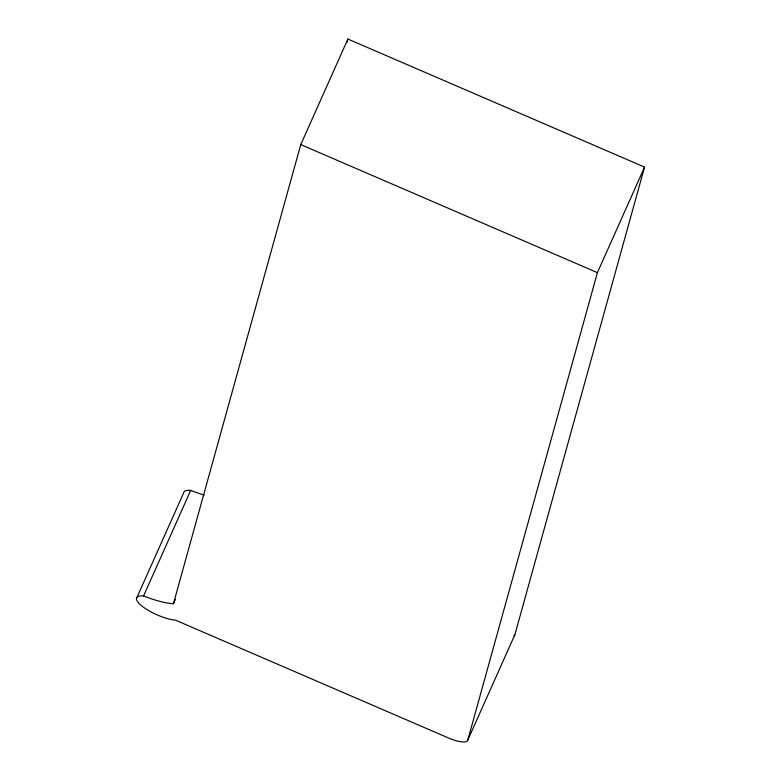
<?xml version="1.0" encoding="UTF-8"?>
<svg xmlns="http://www.w3.org/2000/svg" width="781" height="781" viewBox="0 0 781 781"><rect width="100%" height="100%" fill="white"/><g stroke="black" fill="none" stroke-linecap="round" stroke-linejoin="round"><path stroke-width="1.17" d="M143.567 595.923A45.669 13.218 24.1 0 0 173.441 603.713L300.763 144.592L347.906 39.05L644.559 167.095L514.884 634.68L467.741 740.222A19.232 5.565 24.1 0 1 448.597 738.025L175.403 620.114A25.031 7.244 24.1 0 1 142.816 606.739A25.031 7.244 24.1 0 1 143.567 595.923L190.71 490.38A45.669 13.218 24.1 0 0 204.3 495.086M346.93 42.574L347.906 39.05M467.741 740.222L597.416 272.637L644.559 167.095M136.441 598.558L183.584 493.016A25.031 7.244 24.1 0 1 190.71 490.38M173.441 603.713L175.422 599.261M300.763 144.592L597.416 272.637M514.884 634.68A19.232 5.565 24.1 0 1 513.888 635.822"/></g></svg>
